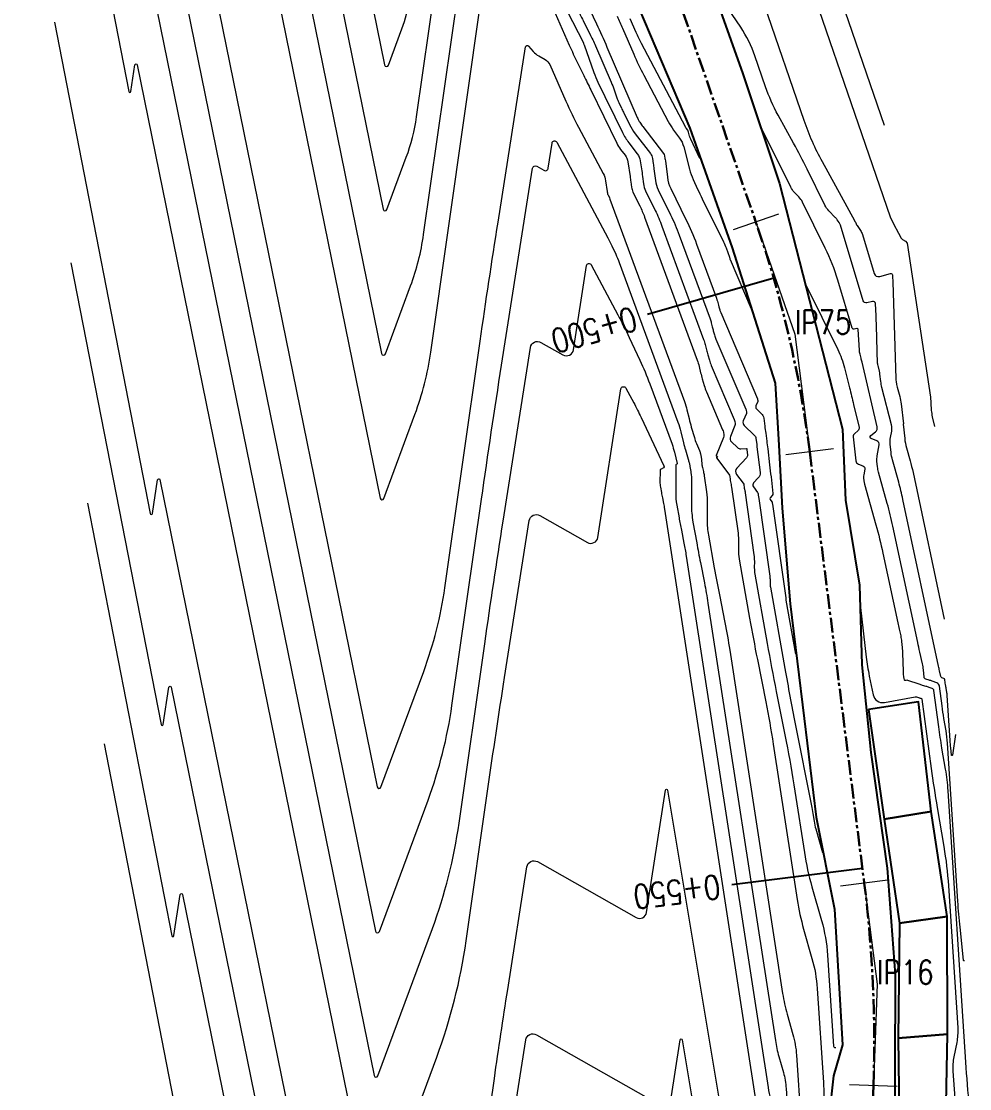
# Model space of a CAD drawing. Extents: x 337736 to 342002, y 3067251 to 3069533.
# Drawn here: x 338722.9 to 338802.2, y 3068972.8 to 3069062.1 of the extents above; entities that cross this region are included whole.
import ezdxf
from ezdxf.enums import TextEntityAlignment as Align

# ---------------------------------------------------------------- set-up
doc = ezdxf.new("R2010")
doc.units = 0
doc.header["$MEASUREMENT"] = 0
doc.linetypes.add('Center', pattern=[2, 1.25, -0.25, 0.25, -0.25])
for name, color, linetype, lineweight in [('BEC', 3, 'Continuous', 13), ('BES', 3, 'Continuous', 13), ('Chainage', 7, 'Continuous', 25), ('Contour', 4, 'Continuous', 0), ('IP_Line', 150, 'Continuous', 9), ('RC', 9, 'Center', 30)]:
    doc.layers.add(name, color=color, linetype=linetype, lineweight=lineweight)
for name, color, linetype in [('Building', 1, 'Continuous'), ('IPName', 7, 'Continuous'), ('RoadEdge', 51, 'Continuous')]:
    doc.layers.add(name, color=color, linetype=linetype)
doc.styles.get("Standard").update_dxf_attribs({"font": 'simplex.shx'})

msp = doc.modelspace()

# ---------------------------------------------------------------- linework, layer by layer
at = {"layer": 'BEC'}
for points in [[(338786.236, 3069045.95), (338782.457, 3069044.639)], [(338786.236, 3069045.95), (338782.457, 3069044.639)], [(338790.829, 3069026.323), (338786.86, 3069025.821)], [(338790.829, 3069026.323), (338786.86, 3069025.821)], [(338795.394, 3068990.218), (338791.426, 3068989.716)], [(338795.394, 3068990.218), (338791.426, 3068989.716)], [(338796.17, 3068972.954), (338792.173, 3068973.097)], [(338796.17, 3068972.954), (338792.173, 3068973.097)]]:
    msp.add_lwpolyline(points, dxfattribs=at)
at = {"layer": 'BES'}
for points in [[(338786.236, 3069045.95), (338782.457, 3069044.639)], [(338786.236, 3069045.95), (338782.457, 3069044.639)], [(338790.829, 3069026.323), (338786.86, 3069025.821)], [(338790.829, 3069026.323), (338786.86, 3069025.821)], [(338795.394, 3068990.218), (338791.426, 3068989.716)], [(338795.394, 3068990.218), (338791.426, 3068989.716)], [(338796.17, 3068972.954), (338792.173, 3068973.097)], [(338796.17, 3068972.954), (338792.173, 3068973.097)]]:
    msp.add_lwpolyline(points, dxfattribs=at)
at = {"layer": 'Building'}
for points in [[(338793.769, 3069004.508, 1381.446), (338795.087, 3068995.338, 1382.072), (338798.996, 3068995.965, 1381.93), (338797.948, 3069005.163, 1381.598), (338793.769, 3069004.508, 1381.446)], [(338795.087, 3068995.338, 1382.072), (338796.347, 3068986.624, 1382.507), (338800.34, 3068987.182, 1382.403), (338798.996, 3068995.965, 1382.174), (338795.087, 3068995.338, 1382.072)], [(338796.347, 3068986.624, 1382.507), (338796.235, 3068977.021, 1383.209), (338800.371, 3068977.337, 1381.365), (338800.34, 3068987.182, 1382.175), (338796.347, 3068986.624, 1382.507)], [(338796.235, 3068977.021, 1383.209), (338796.366, 3068968.581, 1383.857), (338800.215, 3068968.617, 1382.673), (338800.371, 3068977.337, 1381.365), (338796.235, 3068977.021, 1383.209)]]:
    msp.add_polyline3d(points, dxfattribs=at)
at = {"layer": 'Chainage'}
for p, q in [((338785.837, 3069040.611), (338775.272, 3069037.548)), ((338793.253, 3068991.212), (338782.339, 3068989.832))]:
    msp.add_line(p, q, dxfattribs=at)
at = {"layer": 'Contour'}
for points, elevation in [([(338724.967, 3069197.611), (338753.301, 3069058.444, 0.75516), (338753.626, 3069058.419), (338754.751, 3069061.467, 0.05294), (338755.376, 3069063.938)], 1381), ([(338725.93, 3069180.18), (338753.176, 3069046.363, 0.75516), (338753.501, 3069046.338), (338755.115, 3069050.712, 0.05294), (338755.97, 3069054.091), (338759.133, 3069076.219, -0.65261)], 1382), ([(338726.894, 3069162.749), (338753.05, 3069034.282, 0.75516), (338753.375, 3069034.257), (338755.478, 3069039.956, 0.05294), (338756.563, 3069044.243), (338760.644, 3069072.788, -0.65261)], 1383), ([(338727.857, 3069145.319), (338752.924, 3069022.2, 0.75516), (338753.249, 3069022.175), (338755.842, 3069029.2, 0.05294), (338757.156, 3069034.395), (338761.471, 3069064.577, -0.00341)], 1384), ([(338768.772, 3069137.815, -0.059193), (338768.947, 3069137.47), (338769.361, 3069136.335, 0.7815), (338769.59, 3069136.359), (338769.721, 3069137.304, 0.06497), (338769.729, 3069138.25), (338769.449, 3069140.545, -0.9238), (338769.524, 3069140.56), (338772.017, 3069131.891, -0.00515), (338773.705, 3069125.783), (338783.643, 3069088.326, 0.01783), (338787.914, 3069074.27), (338795.073, 3069053.415)], 1373), ([(338729.771, 3069110.519), (338752.673, 3068998.037, 0.75516), (338752.998, 3068998.013), (338756.569, 3069007.688, 0.05294), (338758.343, 3069014.7), (338761.29, 3069035.316, -0.00341), (338762.787, 3069045.297), (338765.086, 3069059.953, -0.63576), (338765.334, 3069060.025), (338765.735, 3069059.569, 0.08431), (338766.199, 3069059.192), (338766.727, 3069058.894, -0.1619), (338767.113, 3069058.468), (338768.462, 3069055.408, 0.01867), (338769.524, 3069053.222), (338771.585, 3069049.357, -0.08593), (338771.784, 3069048.754), (338771.92, 3069047.838, -0.00532), (338771.931, 3069047.758), (338771.941, 3069047.678, 0.08312), (338771.964, 3069047.601), (338772.067, 3069047.391, -0.02631), (338772.139, 3069047.223), (338778.367, 3069030.278, -0.02861), (338778.582, 3069029.572), (338778.756, 3069028.853, 0.01147), (338778.947, 3069028.138), (338779.204, 3069027.256, 0.02957), (338779.379, 3069026.765), (338779.632, 3069026.172, -0.05237), (338779.713, 3069025.907), (338779.766, 3069025.634, -0.02531), (338779.805, 3069025.359), (338779.833, 3069025.056, 0.03354), (338779.879, 3069024.765), (338779.961, 3069024.409, -0.02139), (338780.023, 3069024.073), (338780.213, 3069022.73, -0.03632), (338780.281, 3069021.717), (338780.274, 3069020.347, 0.04548), (338780.381, 3069019.105), (338780.872, 3069016.351, 0.00479), (338781.295, 3069014.108), (338781.755, 3069011.784, -0.01076), (338782.161, 3069009.48), (338786.585, 3068980.739, 0.03112), (338786.96, 3068979.018), (338787.443, 3068977.321, -0.05285), (338787.743, 3068975.592), (338788.104, 3068970.132, -0.02636)], 1386), ([(338722.928, 3069102.276), (338731.902, 3069056.218, 0.84092), (338732.085, 3069056.222), (338732.427, 3069058.448, -0.83733), (338732.616, 3069058.452), (338752.296, 3068961.793, 0.75516)], 1389), ([(338730.72, 3069093.163), (338752.547, 3068985.956, 0.75516), (338752.872, 3068985.931), (338756.933, 3068996.932, 0.05294), (338758.936, 3069004.852), (338761.403, 3069022.106, -0.00341), (338763.085, 3069033.325), (338765.669, 3069049.794, -0.52413), (338766.024, 3069049.965), (338766.627, 3069049.624, 0.52486), (338766.981, 3069049.795), (338767.307, 3069051.907, -0.72083), (338767.696, 3069051.973), (338771.963, 3069043.974, -0.01248), (338772.303, 3069043.296), (338772.627, 3069042.609, -0.02197), (338772.92, 3069041.909), (338777.829, 3069028.551, -0.02861), (338778.073, 3069027.749), (338778.295, 3069026.834, 0.01147), (338778.458, 3069026.222), (338778.684, 3069025.448, -0.01455), (338778.756, 3069025.17), (338778.82, 3069024.89, -0.02139), (338778.873, 3069024.607), (338778.942, 3069024.118, -0.03632), (338778.97, 3069023.694), (338778.96, 3069021.673, 0.04548), (338779.087, 3069020.195), (338779.397, 3069018.455, 0.00479), (338779.707, 3069016.809), (338780.045, 3069015.104, -0.01076), (338780.343, 3069013.414), (338785.978, 3068976.804, 0.03112), (338786.27, 3068975.466), (338786.645, 3068974.146, -0.05285), (338786.878, 3068972.801), (338787.159, 3068968.556, -0.02636)], 1387), ([(338731.668, 3069075.808), (338752.421, 3068973.874, 0.75516), (338752.747, 3068973.85), (338757.296, 3068986.177, 0.05294), (338759.529, 3068995.004), (338761.672, 3069009.99, -0.00341), (338763.212, 3069020.262), (338765.494, 3069034.804, -0.52413), (338766.374, 3069035.229), (338768.219, 3069034.182, 0.52486), (338769.096, 3069034.606), (338770.184, 3069041.65, -0.72083), (338770.573, 3069041.716), (338772.8, 3069037.542, -0.01248), (338773.751, 3069035.645), (338774.655, 3069033.725, -0.02197), (338775.474, 3069031.769), (338777.336, 3069026.702, -0.02861), (338777.533, 3069026.053), (338777.765, 3069025.097, -0.33017), (338777.744, 3069025.047), (338777.685, 3069025.012, 0.26403), (338777.656, 3069024.961), (338777.644, 3069022.668, 0.04548), (338777.735, 3069021.609), (338777.922, 3069020.559, 0.00479), (338778.12, 3069019.51), (338778.335, 3069018.424, -0.01076), (338778.525, 3069017.347), (338785.371, 3068972.869, 0.03112), (338785.579, 3068971.914)], 1388), ([(338767.652, 3069064.755), (338769.92, 3069060.277, -0.0153), (338769.943, 3069060.228), (338769.964, 3069060.179, -0.01731), (338769.983, 3069060.129), (338770.8, 3069057.808, 0.02853), (338771.139, 3069056.996), (338771.524, 3069056.204, 0.00048), (338771.91, 3069055.412), (338773.196, 3069052.78, 0.05025), (338773.72, 3069051.933), (338774.432, 3069051.007, -0.12773), (338774.683, 3069050.415), (338774.783, 3069049.738, -0.00532), (338774.868, 3069049.117), (338774.947, 3069048.495, 0.08312), (338775.124, 3069047.903), (338775.929, 3069046.269, -0.02631), (338776.488, 3069044.963), (338779.981, 3069035.46, -0.02861), (338780.109, 3069035.038), (338780.214, 3069034.609, 0.01147), (338780.327, 3069034.182), (338780.46, 3069033.728, 0.02957), (338780.615, 3069033.292), (338782.532, 3069028.784, -0.05237), (338782.584, 3069028.615), (338782.618, 3069028.44, -0.14768), (338782.601, 3069028.271), (338782.218, 3069027.35, 0.31034), (338782.314, 3069026.896), (338782.807, 3069026.427, 0.2107), (338783.088, 3069026.325), (338783.553, 3069026.358, -0.41282), (338783.578, 3069026.337), (338783.581, 3069026.291, 0.01102), (338783.586, 3069026.246), (338783.637, 3069025.814, -0.22047), (338783.551, 3069025.552), (338782.758, 3069024.698, 0.3628), (338782.73, 3069024.181), (338783.287, 3069023.436, -0.1387), (338783.345, 3069023.286), (338783.36, 3069023.118, 0.03354), (338783.386, 3069022.958), (338783.422, 3069022.799, -0.02139), (338783.452, 3069022.64), (338784.183, 3069017.45, -0.03632), (338784.219, 3069016.912), (338784.216, 3069016.371, 0.04548), (338784.263, 3069015.834), (338785.297, 3069010.038, 0.00479), (338786.057, 3069006.004), (338786.886, 3069001.824, -0.01076), (338787.615, 3068997.68), (338788.406, 3068992.544, 0.03112), (338789.032, 3068989.675), (338789.837, 3068986.845, -0.05285), (338790.336, 3068983.962), (338790.84, 3068976.334, 0.57181), (338791.035, 3068976.237), (338791.04, 3068976.24)], 1383), ([(338801.032, 3069002.43), (338800.781, 3069000.69, -0.88269), (338800.704, 3069000.691), (338800.639, 3069001.306, -0.01023), (338800.586, 3069001.922), (338800.342, 3069005.668, 0.02585), (338800.308, 3069005.963), (338800.258, 3069006.256, -0.00902), (338800.213, 3069006.55), (338800.155, 3069006.992, 0.275), (338800.065, 3069007.105), (338799.909, 3069007.164, -0.25099), (338799.812, 3069007.276), (338799.704, 3069007.754, -0.00306), (338799.622, 3069008.129), (338796.646, 3069022.089, 0.01567), (338796.29, 3069023.539), (338795.774, 3069025.385, -0.04334), (338795.654, 3069026.018), (338795.585, 3069026.71, -0.06995), (338795.607, 3069027.254), (338795.706, 3069027.795, 0.10794), (338795.687, 3069028.332), (338794.887, 3069031.463, -0.03271), (338794.795, 3069031.953), (338794.722, 3069032.564, 0.03153), (338794.673, 3069032.829), (338794.587, 3069033.174, -0.00787), (338794.564, 3069033.272), (338794.542, 3069033.37, -0.0459), (338794.53, 3069033.47), (338794.434, 3069036.619, 0.00619), (338794.398, 3069037.459), (338794.342, 3069038.478, 0.47676), (338794.095, 3069038.656), (338793.629, 3069038.53, -0.40568), (338793.326, 3069038.698), (338791.417, 3069045.021, 0.07703), (338791.303, 3069045.26), (338791.152, 3069045.48, 0.04374), (338790.983, 3069045.686), (338790.454, 3069046.225, -0.07967), (338790.116, 3069046.702), (338788.629, 3069049.721, 0.01123), (338787.502, 3069051.885), (338786.207, 3069054.242, -0.04283), (338785.156, 3069056.616), (338784.266, 3069059.203, 0.06538), (338783.076, 3069061.593), (338780.609, 3069065.259)], 1377), ([(338769.902, 3069064.26), (338771.024, 3069061.876, -0.00845), (338771.898, 3069059.936), (338774.434, 3069054.039, 0.01969), (338774.511, 3069053.879), (338774.593, 3069053.722, 0.03845), (338774.688, 3069053.572), (338774.797, 3069053.425, 0.00413), (338774.906, 3069053.281), (338776.634, 3069051.031, -0.12773), (338776.717, 3069050.837), (338776.748, 3069050.622, -0.00532), (338776.778, 3069050.407), (338776.951, 3069049.04, 0.08312), (338777.232, 3069048.104), (338778.503, 3069045.521, -0.02631), (338779.388, 3069043.457), (338781.057, 3069038.915, -0.02861), (338781.128, 3069038.682), (338781.185, 3069038.446, 0.01147), (338781.248, 3069038.211), (338781.32, 3069037.961, 0.02957), (338781.406, 3069037.722), (338784.472, 3069030.51, -0.05237), (338784.494, 3069030.437), (338784.509, 3069030.361, -0.14768), (338784.502, 3069030.288), (338784.346, 3069029.914, 0.31034), (338784.396, 3069029.676), (338784.803, 3069029.288, -0.17265), (338785.004, 3069028.891), (338785.088, 3069028.229, 0.00192), (338785.166, 3069027.632), (338785.255, 3069026.969, -0.00415), (338785.336, 3069026.328), (338785.494, 3069024.985, 0.00036), (338785.612, 3069023.984), (338785.778, 3069022.591, -0.22047), (338785.717, 3069022.403), (338785.554, 3069022.228, 0.3628), (338785.547, 3069022.091), (338785.694, 3069021.894, -0.1387), (338785.709, 3069021.855), (338785.713, 3069021.811, 0.03354), (338785.72, 3069021.768), (338785.73, 3069021.726, -0.02139), (338785.737, 3069021.684), (338786.841, 3069013.853, -0.03632), (338786.845, 3069013.786), (338786.845, 3069013.72, 0.04548), (338786.851, 3069013.654), (338787.656, 3069009.139)], 1381), ([(338767.172, 3069063.656), (338768.746, 3069060.091, 0.00947), (338768.848, 3069059.871), (338768.99, 3069059.582, -0.02889), (338769.022, 3069059.505), (338769.049, 3069059.427, 0.02853), (338769.081, 3069059.35), (338769.95, 3069057.563, 0.00048), (338770.542, 3069056.347), (338772.718, 3069051.892, 0.05025), (338773.04, 3069051.373), (338773.414, 3069050.886, -0.12773), (338773.646, 3069050.339), (338773.829, 3069049.105, -0.00532), (338773.889, 3069048.664), (338773.945, 3069048.223, 0.08312), (338774.071, 3069047.802), (338774.642, 3069046.643, -0.02631), (338775.039, 3069045.717), (338779.443, 3069033.733, -0.02861), (338779.6, 3069033.216), (338779.728, 3069032.69, 0.01147), (338779.867, 3069032.167), (338780.03, 3069031.611, 0.02957), (338780.22, 3069031.078), (338781.562, 3069027.921, -0.05237), (338781.628, 3069027.704), (338781.672, 3069027.479, -0.14768), (338781.65, 3069027.262), (338781.027, 3069025.762, 0.31034), (338781.032, 3069025.736), (338781.056, 3069025.714, 0.2107), (338781.084, 3069025.703), (338781.129, 3069025.707, -0.68046), (338781.135, 3069025.693), (338781.071, 3069025.623, 0.3628), (338781.068, 3069025.564), (338782.084, 3069024.207, -0.1387), (338782.163, 3069024.002), (338782.184, 3069023.772, 0.03354), (338782.219, 3069023.553), (338782.269, 3069023.336, -0.02139), (338782.309, 3069023.117), (338782.854, 3069019.249, -0.03632), (338782.906, 3069018.474), (338782.902, 3069017.696, 0.04548), (338782.969, 3069016.925), (338783.822, 3069012.142, 0.00479), (338784.469, 3069008.705), (338785.175, 3069005.144, -0.01076), (338785.797, 3069001.614), (338787.799, 3068988.609, 0.03112), (338788.341, 3068986.123), (338789.039, 3068983.67, -0.05285), (338789.472, 3068981.172), (338789.993, 3068973.284, -0.02636), (338790.011, 3068971.949)], 1384), ([(338769.476, 3069063.018, 0.0072), (338769.96, 3069062.026), (338770.459, 3069061.041, -0.0153), (338770.927, 3069060.042), (338772.243, 3069056.994, -0.01731), (338772.491, 3069056.361), (338772.762, 3069055.591, 0.02853), (338772.919, 3069055.213), (338773.098, 3069054.845, 0.00048), (338773.278, 3069054.477), (338773.78, 3069053.448, 0.05025), (338774.252, 3069052.687), (338775.533, 3069051.019, -0.12773), (338775.7, 3069050.626), (338775.764, 3069050.19, -0.00532), (338775.824, 3069049.752), (338775.949, 3069048.768, 0.08312), (338776.178, 3069048.003), (338777.216, 3069045.895, -0.02631), (338777.938, 3069044.21), (338780.519, 3069037.187, -0.02861), (338780.618, 3069036.86), (338780.699, 3069036.527, 0.01147), (338780.787, 3069036.197), (338780.89, 3069035.844, 0.02957), (338781.011, 3069035.507), (338783.502, 3069029.647, -0.05237), (338783.539, 3069029.526), (338783.563, 3069029.401, -0.14768), (338783.551, 3069029.279), (338783.294, 3069028.66, 0.31034), (338783.377, 3069028.265), (338784.212, 3069027.47, -0.17265), (338784.356, 3069027.186), (338784.414, 3069026.721, -0.01289), (338784.422, 3069026.644), (338784.428, 3069026.567, 0.01102), (338784.435, 3069026.49), (338784.692, 3069024.333, -0.22047), (338784.545, 3069023.881), (338784.156, 3069023.463, 0.3628), (338784.138, 3069023.136), (338784.491, 3069022.665, -0.1387), (338784.527, 3069022.571), (338784.537, 3069022.464, 0.03354), (338784.553, 3069022.363), (338784.576, 3069022.263, -0.02139), (338784.595, 3069022.162), (338785.512, 3069015.651, -0.03632), (338785.532, 3069015.349), (338785.531, 3069015.046, 0.04548), (338785.557, 3069014.744), (338786.772, 3069007.934, 0.00479), (338787.644, 3069003.302), (338789.001, 3068996.458, -0.01076), (338789.116, 3068995.809), (338789.216, 3068995.157, 0.03112), (338789.356, 3068994.514), (338789.916, 3068992.547)], 1382), ([(338785.028, 3069063.477), (338788.352, 3069053.814, 0.04283), (338789.887, 3069050.349), (338792.597, 3069045.417, -0.01534), (338792.668, 3069045.279), (338792.734, 3069045.138, 0.03992), (338792.812, 3069045.003), (338793.092, 3069044.593, -0.07703), (338793.256, 3069044.252), (338794.24, 3069040.992, 0.40568), (338794.699, 3069040.737), (338795.617, 3069040.986, -0.47676), (338795.765, 3069040.879), (338795.781, 3069040.589, -0.00619), (338795.794, 3069040.299), (338796.041, 3069032.172, 0.0459), (338796.07, 3069031.941), (338796.119, 3069031.713, 0.00787), (338796.173, 3069031.485), (338796.372, 3069030.688, -0.03153), (338796.486, 3069030.074), (338796.685, 3069028.41, -0.15629), (338796.683, 3069028.398), (338796.677, 3069028.386, 0.15118), (338796.674, 3069028.374), (338796.792, 3069027.191, 0.04334), (338796.939, 3069026.41), (338797.243, 3069025.324, -0.01567), (338797.486, 3069024.337), (338800.1, 3069012.071)], 1376), ([(338725.693, 3069062.019), (338733.704, 3069020.899, 0.84092), (338733.888, 3069020.903), (338734.323, 3069023.737, -0.83733), (338734.512, 3069023.742), (338752.045, 3068937.63, 0.75516)], 1391), ([(338772.747, 3069062.513, -0.00845), (338773.197, 3069061.515), (338774.134, 3069059.335, 0.01969), (338774.972, 3069057.579), (338777.014, 3069053.704, 0.03845), (338777.46, 3069052.996), (338777.96, 3069052.323, -0.0972), (338778.314, 3069051.58), (338778.795, 3069049.706, 0.04621), (338779.096, 3069048.865), (338779.475, 3069048.051, 0.00541), (338779.862, 3069047.242), (338781.633, 3069043.643, -0.02631), (338781.852, 3069043.132), (338782.133, 3069042.369, -0.02861), (338782.146, 3069042.327), (338782.156, 3069042.283, 0.01147), (338782.168, 3069042.24), (338782.181, 3069042.195, 0.02957), (338782.197, 3069042.151), (338783.945, 3069038.039)], 1379), ([(338779.654, 3069050.608), (338778.903, 3069052.22, -0.04621), (338778.808, 3069052.488), (338778.722, 3069052.82, 0.0972), (338778.65, 3069052.972), (338778.548, 3069053.109, -0.03845), (338778.458, 3069053.253), (338774.783, 3069060.228, -0.01969), (338774.34, 3069061.154), (338773.846, 3069062.304, 0.00845)], 1378), ([(338801.796, 3068983.483, -0.498352), (338801.709, 3068983.536), (338801.417, 3068986.286, -0.01023), (338801.23, 3068988.461), (338800.368, 3069001.692, 0.02585), (338800.246, 3069002.733), (338800.07, 3069003.768, -0.00902), (338799.913, 3069004.806), (338799.691, 3069006.474, 0.275), (338799.491, 3069006.726), (338799.099, 3069006.876, 0.02079), (338798.833, 3069006.965), (338798.564, 3069007.043, -0.30747), (338798.416, 3069007.221), (338798.356, 3069007.839, 0.03161), (338798.276, 3069008.34), (338798.057, 3069009.312, -0.00306), (338797.878, 3069010.127), (338795.807, 3069019.842, 0.01567), (338795.337, 3069021.753), (338794.602, 3069024.38, -0.04334), (338794.519, 3069024.825), (338794.474, 3069025.277, -0.06995), (338794.492, 3069025.726), (338794.659, 3069026.643, 0.36055), (338794.466, 3069026.987), (338793.988, 3069027.17, -0.57531), (338793.947, 3069027.424), (338794.349, 3069027.753, 0.28606), (338794.49, 3069028.168), (338793.224, 3069033.562, 0.00511), (338793.141, 3069033.902), (338793.054, 3069034.241, -0.04895), (338793.001, 3069034.585), (338792.906, 3069036.297, 0.47676), (338792.786, 3069036.384), (338792.56, 3069036.322, -0.40568), (338792.412, 3069036.404), (338791.196, 3069040.433, 0.04102), (338790.143, 3069043.108), (338788.243, 3069046.968, 0.07977), (338787.939, 3069047.398), (338787.566, 3069047.778, -0.07967), (338787.262, 3069048.207), (338784.825, 3069053.156)], 1378), ([(338727.076, 3069041.891), (338734.606, 3069003.24, 0.84092), (338734.79, 3069003.243), (338735.271, 3069006.382, -0.83733), (338735.46, 3069006.386), (338751.919, 3068925.549, 0.75516)], 1392), ([(338788.533, 3069040.039), (338791.192, 3069034.619, -0.05135), (338791.753, 3069033.099), (338792.181, 3069031.428, -0.00511), (338792.523, 3069030.035), (338792.975, 3069028.109, -0.28606), (338792.879, 3069027.828), (338792.608, 3069027.605, 0.25266), (338792.491, 3069027.32), (338792.704, 3069025.32, 0.2817), (338792.916, 3069025.043), (338793.3, 3069024.896, -0.36055), (338793.454, 3069024.622), (338793.367, 3069024.15, 0.06995), (338793.357, 3069023.891), (338793.383, 3069023.631, 0.04334), (338793.431, 3069023.375), (338794.384, 3069019.968, -0.01567), (338794.968, 3069017.594), (338796.21, 3069011.765, 0.00306), (338796.328, 3069011.229), (338796.456, 3069010.664, -0.03161), (338796.533, 3069010.184), (338796.579, 3069009.7, -0.01683), (338796.609, 3069009.214), (338796.652, 3069007.728, 0.02131), (338796.668, 3069007.496), (338796.702, 3069007.202, 0.02196), (338796.718, 3069007.099), (338796.739, 3069006.997, 0.40871), (338796.801, 3069006.955), (338796.916, 3069006.976, -0.12762), (338797.025, 3069006.968), (338797.985, 3069006.645, 0.0108), (338798.264, 3069006.558), (338798.555, 3069006.473, -0.02079), (338798.811, 3069006.388), (338799.062, 3069006.291, -0.275), (338799.206, 3069006.109), (338799.612, 3069003.062, 0.00902), (338799.882, 3069001.28), (338800.184, 3068999.503, -0.02585), (338800.394, 3068997.716), (338801.874, 3068975, 0.01023), (338802.194, 3068971.265)], 1379), ([(338752.621, 3068961.768), (338757.66, 3068975.421, 0.05294), (338760.123, 3068985.156), (338761.941, 3068997.875, -0.00341), (338763.339, 3069007.198), (338765.398, 3069020.32, -0.52413), (338766.278, 3069020.744), (338770.256, 3069018.488, 0.52486), (338771.133, 3069018.912), (338773.051, 3069031.326, -0.72083), (338773.482, 3069031.399), (338774.132, 3069030.181, -0.01248), (338774.751, 3069028.947), (338776.66, 3069024.892, -0.38725), (338776.613, 3069024.739), (338776.426, 3069024.628, 0.26403), (338776.332, 3069024.464), (338776.327, 3069023.571, 0.04548), (338776.366, 3069023.115), (338776.447, 3069022.663, 0.00479), (338776.532, 3069022.212), (338776.625, 3069021.744, -0.01076), (338776.706, 3069021.28), (338784.764, 3068968.934, 0.03112)], 1389), ([(338728.458, 3069021.763), (338735.507, 3068985.58, 0.84092), (338735.691, 3068985.584), (338736.22, 3068989.026, -0.83733), (338736.408, 3068989.031), (338751.793, 3068913.467, 0.75516)], 1393), ([(338793.106, 3069013.03), (338793.579, 3069008.894, 0.02196), (338793.831, 3069007.311), (338794.152, 3069005.739, 0.40871), (338795.102, 3069005.098), (338797.654, 3069005.57, -0.12762), (338797.79, 3069005.56), (338797.956, 3069005.504, 0.0108), (338798.021, 3069005.484), (338798.088, 3069005.465, -0.02079), (338798.146, 3069005.445), (338798.204, 3069005.423, -0.275), (338798.238, 3069005.381), (338799.011, 3068999.573, 0.00902), (338799.507, 3068996.304), (338800.061, 3068993.043, -0.02585), (338800.446, 3068989.763), (338801.221, 3068977.862, -0.066), (338801.14, 3068976.655), (338800.9, 3068975.459, 0.06829), (338800.825, 3068974.252), (338801.358, 3068967.07, -0.04437)], 1381), ([(338729.84, 3069001.635), (338736.409, 3068967.921, 0.84092)], 1394), ([(338761.099, 3068963.988), (338762.479, 3068973.644, -0.00341), (338763.593, 3068981.07), (338765.206, 3068991.351, -0.52413), (338766.086, 3068991.776), (338774.33, 3068987.1, 0.52486), (338775.207, 3068987.525), (338776.788, 3068997.757, -0.85236), (338776.956, 3068997.758), (338782.938, 3068961.79, -0.01693)], 1391), ([(338763.72, 3068968.007), (338765.11, 3068976.867, -0.52413), (338765.99, 3068977.292), (338776.367, 3068971.406, 0.52486)], 1392), ([(338777.244, 3068971.831), (338778.024, 3068976.877, -0.85236), (338778.191, 3068976.878), (338781.366, 3068957.792, -0.01693)], 1392)]:
    msp.add_lwpolyline(points, format="xyb", dxfattribs=dict(at, elevation=elevation))
at = {"layer": 'Contour', "elevation": 1374}
msp.add_lwpolyline([(338786.345, 3069072.6), (338795.583, 3069045.744), (338795.85, 3069045.141), (338796.275, 3069044.368), (338796.375, 3069044.173), (338796.468, 3069043.974), (338796.614, 3069043.827), (338796.856, 3069043.708), (338796.988, 3069043.527), (338798.947, 3069030.635), (338798.989, 3069030.174), (338799.008, 3069029.529), (338799.021, 3069029.428), (338799.052, 3069029.284), (338799.055, 3069029.276), (338799.059, 3069029.268), (338799.059, 3069029.26), (338799.053, 3069029.248), (338799.051, 3069029.237), (338799.058, 3069029.166), (338799.067, 3069029.116), (338799.087, 3069029.047), (338799.102, 3069028.983), (338799.27, 3069028.197)], dxfattribs=at)
at = {"layer": 'IP_Line'}
for points in [[(338784.346, 3069045.295), (338787.6, 3069035.918), (338788.845, 3069026.072)], [(338784.346, 3069045.295), (338787.6, 3069035.918), (338788.845, 3069026.072)], [(338793.41, 3068989.967), (338794.477, 3068981.527), (338794.172, 3068973.026)], [(338793.41, 3068989.967), (338794.477, 3068981.527), (338794.172, 3068973.026)]]:
    msp.add_lwpolyline(points, dxfattribs=at)
at = {"layer": 'RC', "linetype": 'Center'}
msp.add_lwpolyline([(338778.268, 3069062.813), (338784.346, 3069045.295), (338784.346, 3069045.295, -0.052094), (338788.845, 3069026.072), (338788.845, 3069026.072), (338793.41, 3068989.967), (338793.41, 3068989.967, -0.040444), (338794.172, 3068973.026), (338794.172, 3068973.026), (338793.785, 3068962.262)], format="xyb", dxfattribs=at)
at = {"layer": 'RoadEdge'}
for points in [[(338780.392, 3069065.782, 1376.962), (338783.257, 3069057.691, 1377.685), (338786.33, 3069048.529, 1378.366), (338791.596, 3069027.959, 1379.925), (338791.842, 3069022.011, 1380.357), (338793.004, 3069014.916, 1380.923), (338793.196, 3069008.245, 1381.312), (338793.966, 3069000.908, 1381.689), (338795.337, 3068991.219, 1382.222), (338795.992, 3068982.318, 1382.746), (338795.934, 3068965.882, 1384.031)], [(338774.571, 3069063.186, 1376.883), (338778.827, 3069053.138, 1377.744), (338782.374, 3069043.143, 1378.552), (338785.95, 3069031.825, 1379.476), (338786.263, 3069026.624, 1379.913), (338786.558, 3069021.341, 1380.282), (338787.213, 3069013.349, 1380.72), (338788.375, 3069003.744, 1381.222), (338789.379, 3068995.493, 1381.823), (338790.914, 3068987.795, 1382.208), (338791.584, 3068976.444, 1383.01), (338791.584, 3068976.444, 1383.01), (338790.846, 3068973.851, 1383.193), (338790.475, 3068970.562, 1383.419)]]:
    msp.add_polyline3d(points, dxfattribs=at)

# ---------------------------------------------------------------- texts
at = {"layer": 'Chainage', "width": 0.8}
for s, rotation, p in [('0+500', 196.16996, (338774.312, 3069037.269)), ('0+550', 187.20645, (338781.347, 3068989.706))]:
    msp.add_text(s, height=2, rotation=rotation, dxfattribs=at).set_placement(p, align=Align.MIDDLE_LEFT)
at = {"layer": 'IPName', "width": 0.8}
for s, p in [('IP75', (338787.6, 3069035.918)), ('IP75', (338787.6, 3069035.918)), ('IP16', (338794.477, 3068981.527)), ('IP16', (338794.477, 3068981.527))]:
    msp.add_text(s, height=2, dxfattribs=at).set_placement(p)

doc.saveas('drawing.dxf')
